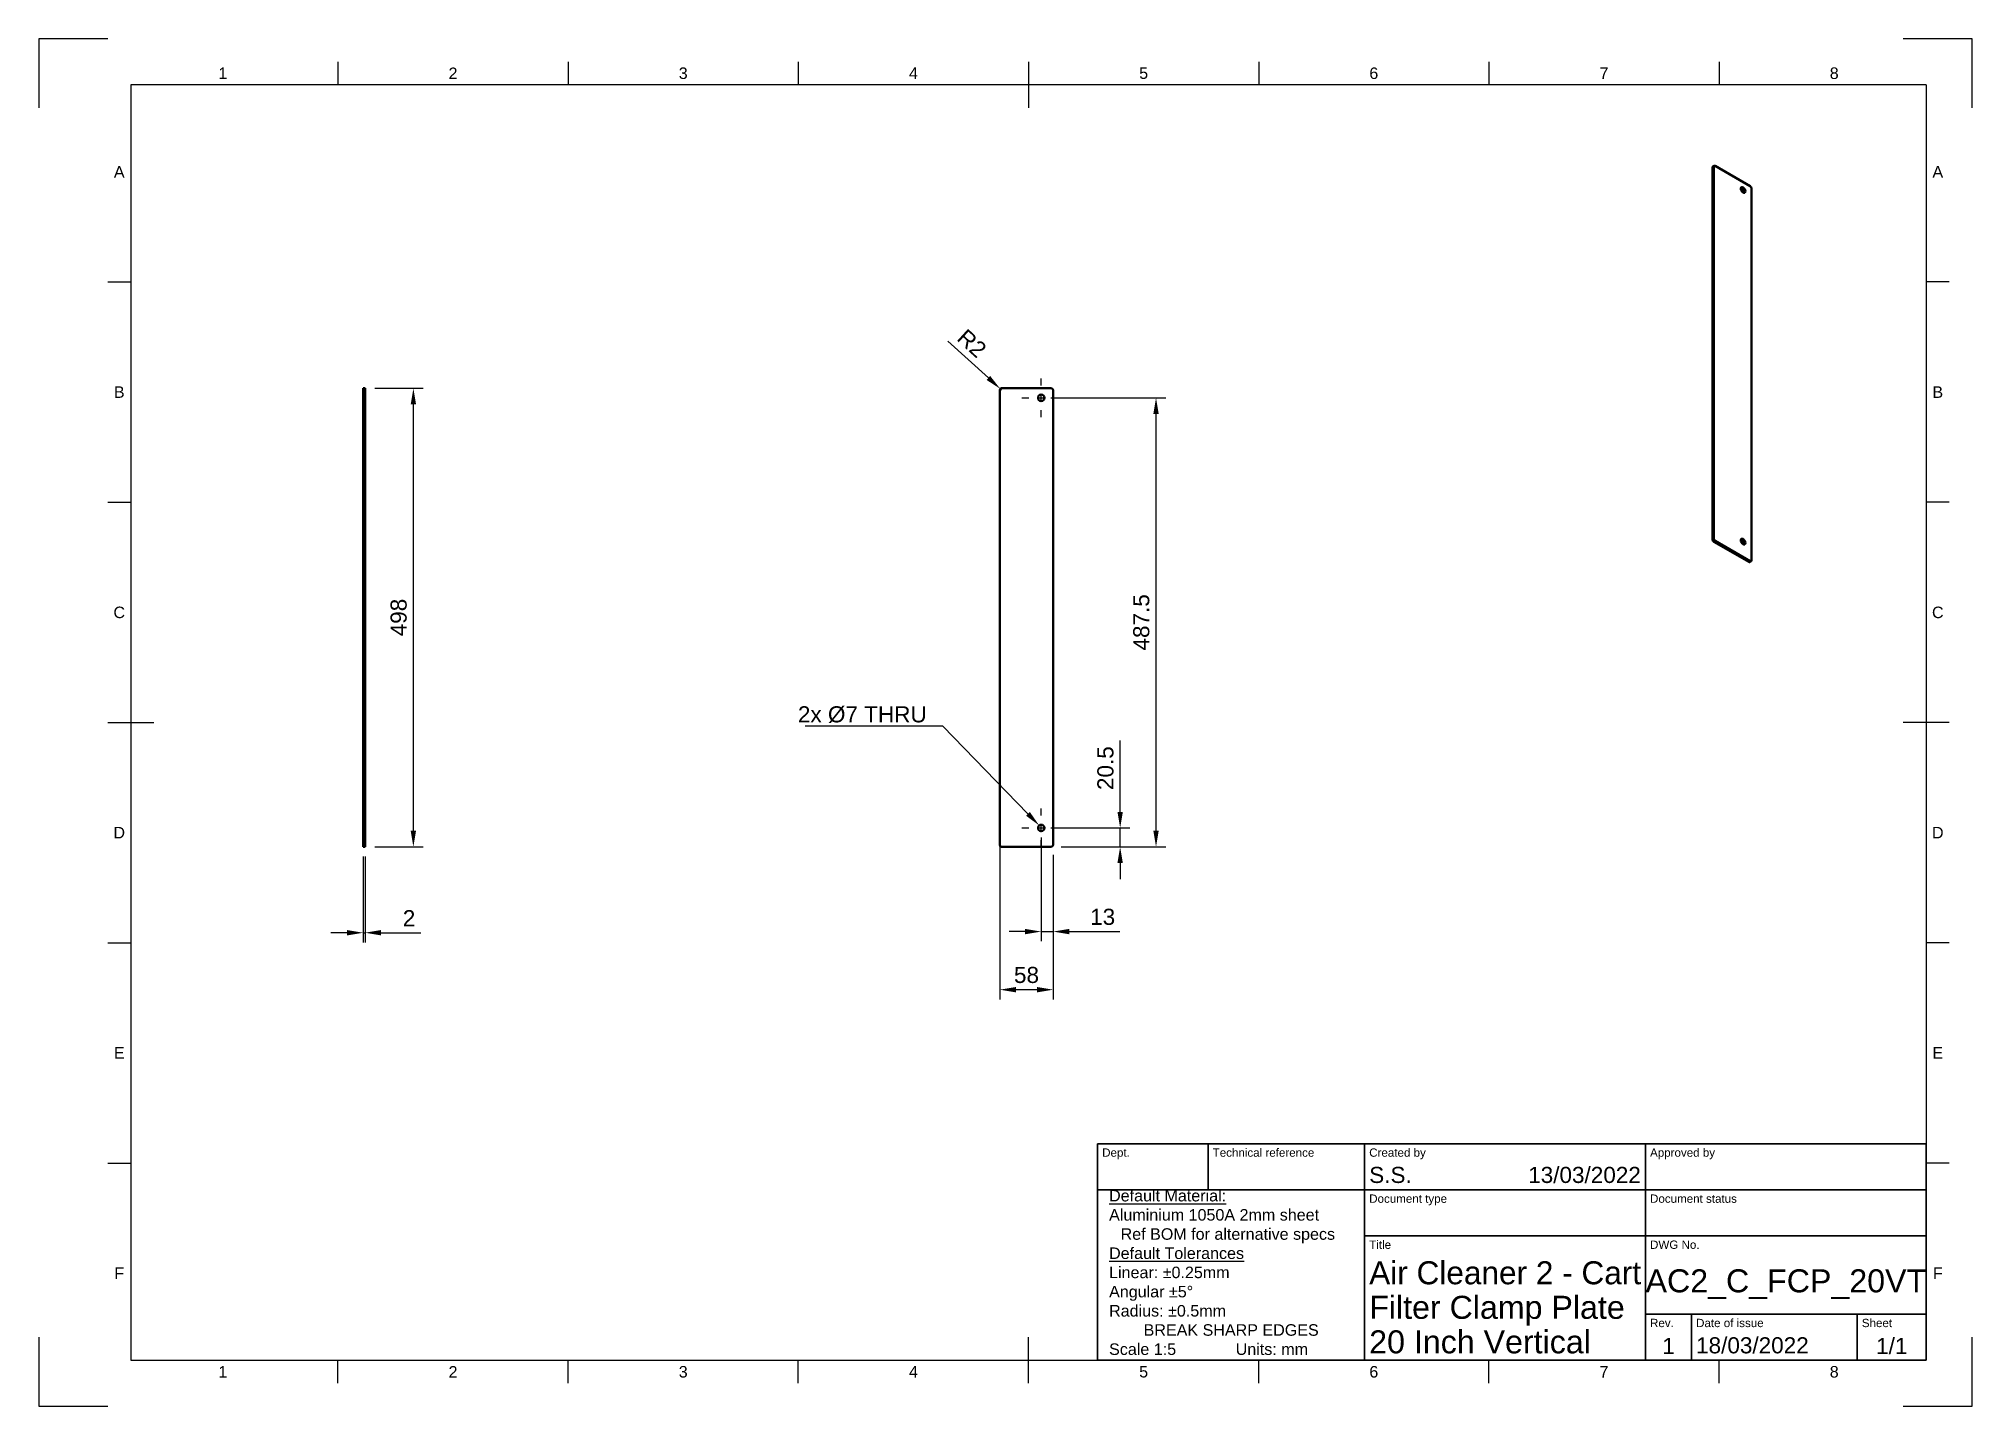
# Model space of a CAD drawing. Header units: millimetres. Extents: x 0 to 420, y 0 to 297.
import ezdxf
from ezdxf import colors
from ezdxf.entities.mleader import LeaderData, LeaderLine
from ezdxf.enums import TextEntityAlignment as Align
from ezdxf.math import Vec2, Vec3

# ---------------------------------------------------------------- set-up
doc = ezdxf.new("R2010")
doc.units = ezdxf.units.MM
doc.header["$LTSCALE"] = 0.75
doc.linetypes.add('CENTER2', pattern=[28.575, 19.05, -3.175, 3.175, -3.175])
for name, color, linetype, lineweight in [('Annotations', 7, 'Continuous', 25), ('Border', 7, 'Continuous', 25), ('Center Lines', 7, 'CENTER2', 25), ('Dimensions', 7, 'Continuous', 25), ('TitleBlock', 7, 'Continuous', 35), ('Visible', 7, 'Continuous', 50), ('Visible Narrow', 7, 'Continuous', 25)]:
    doc.layers.add(name, color=color, linetype=linetype, lineweight=lineweight)
doc.styles.add('FusionTitle', font='arial.ttf')
doc.styles.get("Standard").update_dxf_attribs({"font": 'arial.ttf'})
doc.dimstyles.new('ISO-25', dxfattribs={"dimtxt": 3.5, "dimasz": 3.5, "dimexe": 2.1, "dimexo": 2.1, "dimgap": 1.4, "dimtad": 1, "dimzin": 12, "dimdsep": 46, "dimtxsty": 'Standard', "dimcen": 0, "dimclrd": 256, "dimclre": 256, "dimclrt": 256, "dimazin": 3, "dimtp": 0.1, "dimtm": 0.1, "dimtfac": 0.714286, "dimtmove": 0, "dimatfit": 3, "dimfxl": 1, "dimtzin": 12, "dimarcsym": 0})

# ---------------------------------------------------------------- blocks, each defined once
blk = doc.blocks.new('ISO_A3_SHEET')
at = {"layer": 'Border'}
for p, q in [((65, 292), (65, 287)), ((115, 292), (115, 287)), ((165, 292), (165, 287)), ((215, 292), (215, 282)), ((265, 292), (265, 287)), ((315, 292), (315, 287)), ((365, 292), (365, 287)), ((410, 287), (20, 287)), ((20, 287), (20, 10)), ((410, 287), (410, 10)), ((15, 244.16666), (20, 244.16666)), ((415, 244.16666), (410, 244.16666)), ((15, 196.33333), (20, 196.33333)), ((415, 196.33333), (410, 196.33333)), ((15, 148.5), (25, 148.5)), ((415, 148.5), (405, 148.5)), ((15, 100.66667), (20, 100.66667)), ((415, 100.66667), (410, 100.66667)), ((15, 52.83334), (20, 52.83334)), ((415, 52.83334), (410, 52.83334)), ((215, 5), (215, 15)), ((20, 10), (410, 10)), ((65, 5), (65, 10)), ((115, 5), (115, 10)), ((165, 5), (165, 10)), ((265, 5), (265, 10)), ((315, 5), (315, 10)), ((365, 5), (365, 10))]:
    blk.add_line(p, q, dxfattribs=at)
at = {"layer": 'Defpoints'}
for p, q in [((15, 297), (0, 297)), ((0, 297), (0, 282)), ((420, 297), (405, 297)), ((420, 282), (420, 297)), ((0, 15), (0, 0)), ((420, 0), (420, 15)), ((0, 0), (15, 0)), ((405, 0), (420, 0))]:
    blk.add_line(p, q, dxfattribs=at)
at = {"layer": 'Border', "style": 'FusionTitle'}
for s, p in [('1', (40, 289.5)), ('2', (90, 289.5)), ('3', (140, 289.5)), ('4', (190, 289.5)), ('5', (240, 289.5)), ('6', (290, 289.5)), ('7', (340, 289.5)), ('8', (390, 289.5)), ('A', (17.5, 268.08333)), ('A', (412.5, 268.08333)), ('B', (17.5, 220.25)), ('B', (412.5, 220.25)), ('C', (17.5, 172.41667)), ('C', (412.5, 172.41667)), ('D', (17.5, 124.58334)), ('D', (412.5, 124.58334)), ('E', (17.5, 76.75001)), ('E', (412.5, 76.75001)), ('F', (17.5, 28.91668)), ('F', (412.5, 28.91668)), ('1', (40, 7.5)), ('2', (90, 7.5)), ('3', (140, 7.5)), ('4', (190, 7.5)), ('5', (240, 7.5)), ('6', (290, 7.5)), ('7', (340, 7.5)), ('8', (390, 7.5))]:
    blk.add_text(s, height=2.5, dxfattribs=at).set_placement(p, align=Align.MIDDLE)
blk = doc.blocks.new('ISO_TITLEBLOCK')
at = {"layer": 'TitleBlock'}
for p, q in [((0, 47), (-180, 47)), ((-180, 47), (-180, 0)), ((-156, 37), (-156, 47)), ((-122, 0), (-122, 47)), ((-61, 0), (-61, 47)), ((0, 0), (0, 47)), ((-180, 37), (0, 37)), ((-122, 27), (0, 27)), ((-61, 10), (0, 10)), ((-51, 0), (-51, 10)), ((-15, 0), (-15, 10)), ((-180, 0), (0, 0))]:
    blk.add_line(p, q, dxfattribs=at)
at = {"layer": 'TitleBlock', "style": 'FusionTitle'}
for s, p in [('Dept.', (-179, 46)), ('Technical reference', (-155, 46)), ('Created by', (-121, 46)), ('Approved by', (-60, 46)), ('Document type', (-121, 36)), ('Document status', (-60, 36)), ('Title', (-121, 26)), ('DWG No.', (-60, 26)), ('Rev.', (-60, 9)), ('Date of issue', (-50, 9)), ('Sheet', (-14, 9))]:
    blk.add_text(s, height=1.8, dxfattribs=at).set_placement(p, align=Align.TOP_LEFT)
for tag, height, p in [('DEPT', 3.5, (-179, 42)), ('TECHNICAL_REFERENCE', 3.5, (-155, 42)), ('CREATED_BY', 3.5, (-121, 42)), ('APPROVED_BY', 3.5, (-60, 42)), ('DOCUMENT_TYPE', 3.5, (-121, 32)), ('DOCUMENT_STATUS', 3.5, (-60, 32)), ('TITLE_1', 5, (-121, 21.5)), ('TITLE_2', 5, (-121, 14)), ('TITLE_3', 5, (-121, 6.5)), ('DATE_OF_ISSUE', 3.5, (-50, 5))]:
    blk.add_attdef(tag, text='', height=height, dxfattribs=at).set_placement(p, align=Align.TOP_LEFT)
for tag, p in [('CREATED_DATE', (-62, 42)), ('APPROVED_DATE', (-0.99, 42))]:
    blk.add_attdef(tag, text='', height=3.5, dxfattribs=at).set_placement(p, align=Align.TOP_RIGHT)
for tag, height, p in [('DRAWING_NUMBER', 5, (-30.5, 19.75)), ('REV', 3.5, (-56, 4.85)), ('SHEET', 3.5, (-7.5, 4.85))]:
    blk.add_attdef(tag, text='', height=height, dxfattribs=at).set_placement(p, align=Align.TOP_CENTER)
blk = doc.blocks.new('*D15')
at = {"layer": 'Defpoints', "color": 0, "transparency": 16777216}
for p in [(208.760325, 220.697627), (220.360325, 121.897625), (208.760325, 90.471978)]:
    blk.add_point(p, dxfattribs=at)
at = {"layer": 'Dimensions', "lineweight": -2, "transparency": 16777216}
for p, q in [((208.760325, 218.597627), (208.760325, 88.371978)), ((220.360325, 119.797625), (220.360325, 88.371978)), ((216.860325, 90.471978), (212.260325, 90.471978))]:
    blk.add_line(p, q, dxfattribs=at)
at = {"layer": 'Dimensions', "transparency": 16777216}
for points in [[(212.260325, 91.055311), (212.260325, 89.888645), (208.760325, 90.471978)], [(216.860325, 91.055311), (216.860325, 89.888645), (220.360325, 90.471978)]]:
    blk.add_solid(points, dxfattribs=at)
at = {"layer": 'Dimensions', "transparency": 16777216, "insert": (214.560325, 93.658984), "char_height": 3.5, "attachment_point": 5}
blk.add_mtext('58', dxfattribs=at)
blk = doc.blocks.new('*D16')
at = {"layer": 'Defpoints', "color": 0, "transparency": 16777216}
for p in [(217.760325, 125.597617), (220.360325, 121.897625), (217.760325, 103.095358)]:
    blk.add_point(p, dxfattribs=at)
at = {"layer": 'Dimensions', "lineweight": -2, "transparency": 16777216}
for p, q in [((217.760325, 123.497617), (217.760325, 100.995358)), ((220.360325, 119.797625), (220.360325, 100.995358)), ((214.260325, 103.095358), (210.760325, 103.095358)), ((217.760325, 103.095358), (220.360325, 103.095358)), ((223.860325, 103.095358), (234.8445, 103.095358))]:
    blk.add_line(p, q, dxfattribs=at)
at = {"layer": 'Dimensions', "transparency": 16777216}
for points in [[(214.260325, 103.678692), (214.260325, 102.512025), (217.760325, 103.095358)], [(223.860325, 103.678692), (223.860325, 102.512025), (220.360325, 103.095358)]]:
    blk.add_solid(points, dxfattribs=at)
at = {"layer": 'Dimensions', "transparency": 16777216, "insert": (231.102412, 106.283557), "char_height": 3.5, "attachment_point": 5}
blk.add_mtext('13', dxfattribs=at)
blk = doc.blocks.new('*D17')
at = {"layer": 'Defpoints', "color": 0, "transparency": 16777216}
for p in [(217.760325, 125.597617), (234.904271, 125.597617), (219.960325, 121.497625)]:
    blk.add_point(p, dxfattribs=at)
at = {"layer": 'Dimensions', "lineweight": -2, "transparency": 16777216}
for p, q in [((234.904271, 129.097617), (234.904271, 144.574971)), ((219.860325, 125.597617), (237.004271, 125.597617)), ((234.904271, 121.497625), (234.904271, 125.597617)), ((222.060325, 121.497625), (237.004271, 121.497625)), ((234.904271, 117.997625), (234.904271, 114.497625))]:
    blk.add_line(p, q, dxfattribs=at)
at = {"layer": 'Dimensions', "transparency": 16777216}
for points in [[(234.320937, 129.097617), (235.487604, 129.097617), (234.904271, 125.597617)], [(234.320937, 117.997625), (235.487604, 117.997625), (234.904271, 121.497625)]]:
    blk.add_solid(points, dxfattribs=at)
at = {"layer": 'Dimensions', "transparency": 16777216, "insert": (231.717265, 138.586294), "char_height": 3.5, "attachment_point": 5, "rotation": 90}
blk.add_mtext('20.5', dxfattribs=at)
blk = doc.blocks.new('*D18')
at = {"layer": 'Defpoints', "color": 0, "transparency": 16777216}
for p in [(217.760325, 218.997617), (242.694532, 218.997617), (219.960325, 121.497625)]:
    blk.add_point(p, dxfattribs=at)
at = {"layer": 'Dimensions', "lineweight": -2, "transparency": 16777216}
for p, q in [((219.860325, 218.997617), (244.794532, 218.997617)), ((242.694532, 124.997625), (242.694532, 215.497617)), ((222.060325, 121.497625), (244.794532, 121.497625))]:
    blk.add_line(p, q, dxfattribs=at)
at = {"layer": 'Dimensions', "transparency": 16777216}
for points in [[(242.111199, 215.497617), (243.277866, 215.497617), (242.694532, 218.997617)], [(242.111199, 124.997625), (243.277866, 124.997625), (242.694532, 121.497625)]]:
    blk.add_solid(points, dxfattribs=at)
at = {"layer": 'Dimensions', "transparency": 16777216, "insert": (239.507527, 170.247621), "char_height": 3.5, "attachment_point": 5, "rotation": 90}
blk.add_mtext('487.5', dxfattribs=at)
blk = doc.blocks.new('*D19')
at = {"layer": 'Defpoints', "color": 0, "transparency": 16777216}
for p in [(70.489402, 121.497625), (70.889402, 121.497625), (70.889402, 102.844708)]:
    blk.add_point(p, dxfattribs=at)
at = {"layer": 'Dimensions', "lineweight": -2, "transparency": 16777216}
for p, q in [((70.489402, 119.397625), (70.489402, 100.744708)), ((70.889402, 119.397625), (70.889402, 100.744708)), ((66.989402, 102.844708), (63.489402, 102.844708)), ((70.489402, 102.844708), (70.889402, 102.844708)), ((74.389402, 102.844708), (83.007615, 102.844708))]:
    blk.add_line(p, q, dxfattribs=at)
at = {"layer": 'Dimensions', "transparency": 16777216}
for points in [[(66.989402, 103.428041), (66.989402, 102.261375), (70.489402, 102.844708)], [(74.389402, 103.428041), (74.389402, 102.261375), (70.889402, 102.844708)]]:
    blk.add_solid(points, dxfattribs=at)
at = {"layer": 'Dimensions', "transparency": 16777216, "insert": (80.448509, 106.001871), "char_height": 3.5, "attachment_point": 5}
blk.add_mtext('2', dxfattribs=at)
blk = doc.blocks.new('*D20')
at = {"layer": 'Defpoints', "color": 0, "transparency": 16777216}
for p in [(208.864402, 220.966754), (209.160325, 220.697627)]:
    blk.add_point(p, dxfattribs=at)
at = {"layer": 'Dimensions', "lineweight": -2, "transparency": 16777216}
for p, q in [((197.465348, 231.333608), (206.275073, 223.321616)), ((209.160325, 220.697627), (208.864402, 220.966754))]:
    blk.add_line(p, q, dxfattribs=at)
at = {"layer": 'Dimensions', "transparency": 16777216}
blk.add_solid([(206.66755, 223.753171), (205.882596, 222.890061), (208.864402, 220.966754)], dxfattribs=at)
at = {"layer": 'Dimensions', "transparency": 16777216, "insert": (202.699741, 230.840738), "char_height": 3.5, "attachment_point": 5, "rotation": 317.71506464}
blk.add_mtext('R2', dxfattribs=at)
blk = doc.blocks.new('*D21')
at = {"layer": 'Defpoints', "color": 0, "transparency": 16777216}
for p in [(70.889402, 221.097627), (81.389402, 221.097627), (70.889402, 121.497625)]:
    blk.add_point(p, dxfattribs=at)
at = {"layer": 'Dimensions', "lineweight": -2, "transparency": 16777216}
for p, q in [((72.989402, 221.097627), (83.489402, 221.097627)), ((81.389402, 124.997625), (81.389402, 217.597627)), ((72.989402, 121.497625), (83.489402, 121.497625))]:
    blk.add_line(p, q, dxfattribs=at)
at = {"layer": 'Dimensions', "transparency": 16777216}
for points in [[(80.806069, 217.597627), (81.972736, 217.597627), (81.389402, 221.097627)], [(80.806069, 124.997625), (81.972736, 124.997625), (81.389402, 121.497625)]]:
    blk.add_solid(points, dxfattribs=at)
at = {"layer": 'Dimensions', "transparency": 16777216, "insert": (78.202397, 171.297626), "char_height": 3.5, "attachment_point": 5, "rotation": 90}
blk.add_mtext('498', dxfattribs=at)
blk = doc.blocks.new('*U13')
at = {"layer": 'Center Lines', "color": 0, "ltscale": 0.75, "transparency": 16777216}
for p, q in [((0, 2.678906), (0, 4.2)), ((-4.2, 0), (-2.678906, 0)), ((2.678906, 0), (4.2, 0)), ((0, -4.2), (0, -2.678906))]:
    blk.add_line(p, q, dxfattribs=at)
at = {"layer": 'Center Lines', "color": 0, "linetype": 'Continuous', "ltscale": 0.75, "transparency": 16777216}
for p, q in [((-0.892969, 0), (0.892969, 0)), ((0, -0.892969), (0, 0.892969))]:
    blk.add_line(p, q, dxfattribs=at)
blk = doc.blocks.new('*U14')
at = {"layer": 'Center Lines', "color": 0, "ltscale": 0.75, "transparency": 16777216}
for p, q in [((0, 2.678906), (0, 4.2)), ((-4.2, 0), (-2.678906, 0)), ((2.678906, 0), (4.2, 0)), ((0, -4.2), (0, -2.678906))]:
    blk.add_line(p, q, dxfattribs=at)
at = {"layer": 'Center Lines', "color": 0, "linetype": 'Continuous', "ltscale": 0.75, "transparency": 16777216}
for p, q in [((-0.892969, 0), (0.892969, 0)), ((0, -0.892969), (0, 0.892969))]:
    blk.add_line(p, q, dxfattribs=at)

msp = doc.modelspace()

# ---------------------------------------------------------------- linework, layer by layer
at = {"layer": 'Visible', "extrusion": (0, 0.817547, -0.575862)}
for p, q in [((363.558011, 269.03191, -25.210247), (363.558011, 188.258253, 31.68489)), ((363.641241, 269.215665, -25.441484), (363.924083, 269.378544, -25.210247)), ((363.840854, 269.194788, -24.97901), (363.840854, 188.421131, 31.916127)), ((371.760449, 264.961215, -31.683997), (364.123696, 269.358929, -25.440592)), ((372.043292, 264.471318, -31.68489), (372.043292, 183.697661, 25.210247)), ((371.477607, 183.370642, 25.440592), (363.840854, 187.768356, 31.683997)), ((364.123696, 187.931234, 31.915235), (371.760449, 183.53352, 25.671829)), ((371.67722, 183.351028, 25.210247), (371.960062, 183.513906, 25.441484))]:
    msp.add_line(p, q, dxfattribs=at)
at = {"layer": 'Visible', "extrusion": (0, 1, 0)}
for p, q in [((70.889402, 221.097627, 5.4), (70.489402, 221.097627, 5.4)), ((70.489402, 220.697627, 5.8), (70.489402, 121.897625, 5.8)), ((70.889402, 220.697627, 5.8), (70.889402, 121.897625, 5.8)), ((208.760325, 220.697627, 0.2), (208.760325, 121.897625, 0.2)), ((219.960325, 221.097627, 0.2), (209.160325, 221.097627, 0.2)), ((220.360325, 220.697627, 0.2), (220.360325, 121.897625, 0.2)), ((70.489402, 121.497625, 5.4), (70.889402, 121.497625, 5.4)), ((209.160325, 121.497625, 0.2), (219.960325, 121.497625, 0.2))]:
    msp.add_line(p, q, dxfattribs=at)
at = {"layer": 'Visible', "extrusion": (-0.707107, -0.407196, -0.578093)}
for centre in [(-44.155386, -285.489724, -352.449105), (22.015974, -219.573783, -352.449105)]:
    msp.add_circle(centre, 0.7, dxfattribs=at)
at = {"layer": 'Visible', "extrusion": (5.8e-15, -2.02e-14, -1)}
for centre in [(-217.760325, 218.997617, -0.2), (-217.760325, 125.597617, -0.2)]:
    msp.add_circle(centre, 0.7, dxfattribs=at)
at = {"layer": 'Visible', "extrusion": (0.707107, 0.407196, 0.578093)}
for centre, radius, start, end in [((51.429144, -280.596619, 352.049105), 0.4, 360, 45.110793), ((44.155386, -285.489724, 352.049105), 0.7, 203.78351, 336.21649), ((-18.56797, -210.869692, 352.049105), 0.4, 45.110793, 135.110793), ((-22.015974, -219.573783, 352.049105), 0.7, 203.78351, 336.21649), ((-26.189941, -218.521198, 352.049105), 0.4, 135.110793, 180)]:
    msp.add_arc(centre, radius, start, end, dxfattribs=at)
at = {"layer": 'Visible', "extrusion": (-0.707107, -0.407196, -0.578093)}
for centre, start, end in [((-51.429144, -280.596619, -352.449105), 134.889207, 224.889207), ((-43.807172, -288.248126, -352.449105), 224.889207, 314.889207), ((18.56797, -210.869692, -352.449105), 44.889207, 134.889207), ((26.189941, -218.521198, -352.449105), 314.889207, 44.889207)]:
    msp.add_arc(centre, 0.4, start, end, dxfattribs=at)
at = {"layer": 'Visible', "extrusion": (1, -2.02e-14, -2.969e-13)}
msp.add_arc((220.697627, 5.4, 70.489402), 0.4, 0, 90, dxfattribs=at)
at = {"layer": 'Visible', "extrusion": (-1, 2.02e-14, 2.969e-13)}
msp.add_arc((-220.697627, 5.4, -70.889402), 0.4, 90, 180, dxfattribs=at)
at = {"layer": 'Visible', "extrusion": (1e-16, -2.02e-14, -1)}
for centre, start, end in [((-209.160325, 220.697627, -0.2), 0, 90), ((-219.960325, 220.697627, -0.2), 90, 180)]:
    msp.add_arc(centre, 0.4, start, end, dxfattribs=at)
at = {"layer": 'Visible', "extrusion": (1, -2.02e-14, -3.235e-13)}
msp.add_arc((121.897625, 5.4, 70.489402), 0.4, 90, 180, dxfattribs=at)
at = {"layer": 'Visible', "extrusion": (-1, -6.4e-15, 2.969e-13)}
msp.add_arc((-121.897625, 5.4, -70.889402), 0.4, 0, 90, dxfattribs=at)
at = {"layer": 'Visible', "extrusion": (1e-16, 6.4e-15, -1)}
msp.add_arc((-209.160325, 121.897625, -0.2), 0.4, 270, 0, dxfattribs=at)
at = {"layer": 'Visible', "extrusion": (-2.65e-14, -2.02e-14, -1)}
msp.add_arc((-219.960325, 121.897625, -0.2), 0.4, 180, 270, dxfattribs=at)
at = {"layer": 'Visible Narrow', "extrusion": (0, 0.817547, -0.575862)}
for p, q in [((363.558011, 269.03191, -25.210247), (363.840854, 269.194788, -24.97901)), ((363.840854, 188.421131, 31.916127), (363.558011, 188.258253, 31.68489)), ((363.840854, 187.768356, 31.683997), (364.123696, 187.931234, 31.915235)), ((371.760449, 183.53352, 25.671829), (371.477607, 183.370642, 25.440592))]:
    msp.add_line(p, q, dxfattribs=at)

# ---------------------------------------------------------------- block references
at = {"layer": 'Border'}
msp.add_blockref('ISO_A3_SHEET', (0, 0), dxfattribs=at)
at = {"layer": 'Center Lines', "ltscale": 0.75}
for name, p in [('*U14', (217.760325, 218.997617)), ('*U13', (217.760325, 125.597617))]:
    msp.add_blockref(name, p, dxfattribs=at)
at = {"layer": 'TitleBlock'}
ref = msp.add_blockref('ISO_TITLEBLOCK', (410, 10), dxfattribs=at)
ref.add_attrib('DATE_OF_ISSUE', '18/03/2022', dxfattribs={"height": 3.5, "style": 'FusionTitle'}).set_placement((360, 15), align=Align.TOP_LEFT)
ref.add_attrib('REV', '1', dxfattribs={"height": 3.5, "style": 'FusionTitle'}).set_placement((354, 14.85), align=Align.TOP_CENTER)
ref.add_attrib('TITLE_3', '20 Inch Vertical', dxfattribs={"height": 5, "style": 'FusionTitle'}).set_placement((289, 16.5), align=Align.TOP_LEFT)
ref.add_attrib('CREATED_DATE', '13/03/2022', dxfattribs={"height": 3.5, "style": 'FusionTitle'}).set_placement((348, 52), align=Align.TOP_RIGHT)
ref.add_attrib('SHEET', '1/1', dxfattribs={"height": 3.5, "style": 'FusionTitle'}).set_placement((402.5, 14.85), align=Align.TOP_CENTER)
ref.add_attrib('TITLE_2', 'Filter Clamp Plate', dxfattribs={"height": 5, "style": 'FusionTitle'}).set_placement((289, 24), align=Align.TOP_LEFT)
ref.add_attrib('DRAWING_NUMBER', 'AC2_C_FCP_20VT', dxfattribs={"height": 5, "style": 'FusionTitle'}).set_placement((379.5, 29.751432), align=Align.TOP_CENTER)
ref.add_attrib('TITLE_1', 'Air Cleaner 2 - Cart', dxfattribs={"height": 5, "style": 'FusionTitle', "width": 0.98161}).set_placement((289, 31.5), align=Align.TOP_LEFT)
ref.add_attrib('CREATED_BY', 'S.S.', dxfattribs={"height": 3.5, "style": 'FusionTitle'}).set_placement((289, 52), align=Align.TOP_LEFT)

# ---------------------------------------------------------------- texts
at = {"layer": 'Annotations', "insert": (230, 47), "char_height": 2.5, "attachment_point": 1}
msp.add_mtext_dynamic_manual_height_columns('\\pi-2.5,l5;{\\LDefault Material: ^J}Aluminium 1050A 2mm sheet\\P\\pi2.5,l2.5;Ref BOM for alternative specs\\P\\pi-2.5,l5;{\\LDefault Tolerances^J}Linear: ±0.25mm ^JAngular ±5° ^JRadius: ±0.5mm\\P\\pi0,l0;^IBREAK SHARP EDGES\\P\\pl2.5;Scale 1:5^I^IUnits: mm', width=58, gutter_width=17.5, heights=[0], dxfattribs=at)

# ---------------------------------------------------------------- dimensions: what is measured, and where the dimension line sits
at = {"layer": 'Dimensions'}
dim = msp.add_radius_dim(center=(209.160325, 220.697627), mpoint=(208.864402, 220.966754), dimstyle='ISO-25', override={"dimlfac": 5, "dimse1": 1}, dxfattribs=at)
dim.commit()
dim.dimension.update_dxf_attribs({"geometry": '*D20', "text_midpoint": (200.575546, 228.505043), "dimtype": 164})
for p1, p2, distance, override, picture, middle in [((70.889402, 121.497625), (70.889402, 221.097627), -10.5, {"dimlfac": 5, "dimclrd": 256, "dimclre": 256}, '*D21', (78.202397, 171.297626)), ((70.489402, 121.497625), (70.889402, 121.497625), -18.652917, {"dimlfac": 5}, '*D19', (80.448509, 106.001871))]:
    dim = msp.add_aligned_dim(p1=p1, p2=p2, distance=distance, dimstyle='ISO-25', override=override, dxfattribs=at)
    dim.commit()
    dim.dimension.update_dxf_attribs({"geometry": picture, "text_midpoint": middle})
for base, p2, picture, middle in [((208.760325, 90.471978), (208.760325, 220.697627), '*D15', (214.560325, 90.471978)), ((217.760325, 103.095358), (217.760325, 125.597617), '*D16', (231.102412, 103.095358))]:
    dim = msp.add_linear_dim(base=base, p1=(220.360325, 121.897625), p2=p2, dimstyle='ISO-25', override={"dimlfac": 5}, dxfattribs=at)
    dim.commit()
    dim.dimension.update_dxf_attribs({"geometry": picture, "text_midpoint": middle, "dimtype": 160})
for base, p2, picture, middle in [((242.694532, 218.997617), (217.760325, 218.997617), '*D18', (242.694532, 170.247621)), ((234.904271, 125.597617), (217.760325, 125.597617), '*D17', (234.904271, 138.586294))]:
    dim = msp.add_linear_dim(base=base, p1=(219.960325, 121.497625), p2=p2, angle=90, dimstyle='ISO-25', override={"dimlfac": 5}, dxfattribs=at)
    dim.commit()
    dim.dimension.update_dxf_attribs({"geometry": picture, "text_midpoint": middle, "dimtype": 160})

# ---------------------------------------------------------------- leaders
at = {"layer": 'Annotations'}
ml = msp.add_multileader_mtext('Standard', dxfattribs=at)
ml.set_content('2x %%C7 THRU', color=256)
ml.set_leader_properties()
ml.build(insert=Vec2(0, 0))
ml.multileader.update_dxf_attribs({"text_left_attachment_type": 5, "text_right_attachment_type": 5, "dogleg_length": 3.5, "arrow_head_size": 3.5})
ctx = ml.context
ctx.base_point, ctx.char_height, ctx.arrow_head_size, ctx.landing_gap_size, ctx.plane_origin = Vec3(165.444478, 147.699245), 3.5, 3.5, 0, Vec3(217.284256, 218.484433)
ctx.left_attachment, ctx.right_attachment, ctx.text_align_type = 5, 5, 2
notes = []
notes.append((ctx, [(0, (1, 1, 0), (196.39059, 147.699245), (-1, 0), 3.5, [(0, [(217.31905, 126.141011)], 0, [])])]))
ctx.mtext.insert, ctx.mtext.alignment, ctx.mtext.flow_direction = Vec3(192.89059, 152.028167), 3, 5
for ctx, leaders in notes:
    for number, flags, end, landing, length, lines in leaders:
        leader = LeaderData()
        leader.index, (leader.has_last_leader_line, leader.has_dogleg_vector, leader.attachment_direction) = number, flags
        leader.last_leader_point, leader.dogleg_vector, leader.dogleg_length = Vec3(end), Vec3(landing), length
        for number, points, colour, breaks in lines:
            line = LeaderLine()
            line.index, line.vertices, line.color, line.breaks = number, Vec3.list(points), colors.encode_raw_color(colour), breaks
            leader.lines.append(line)
        ctx.leaders.append(leader)

doc.saveas('drawing.dxf')
